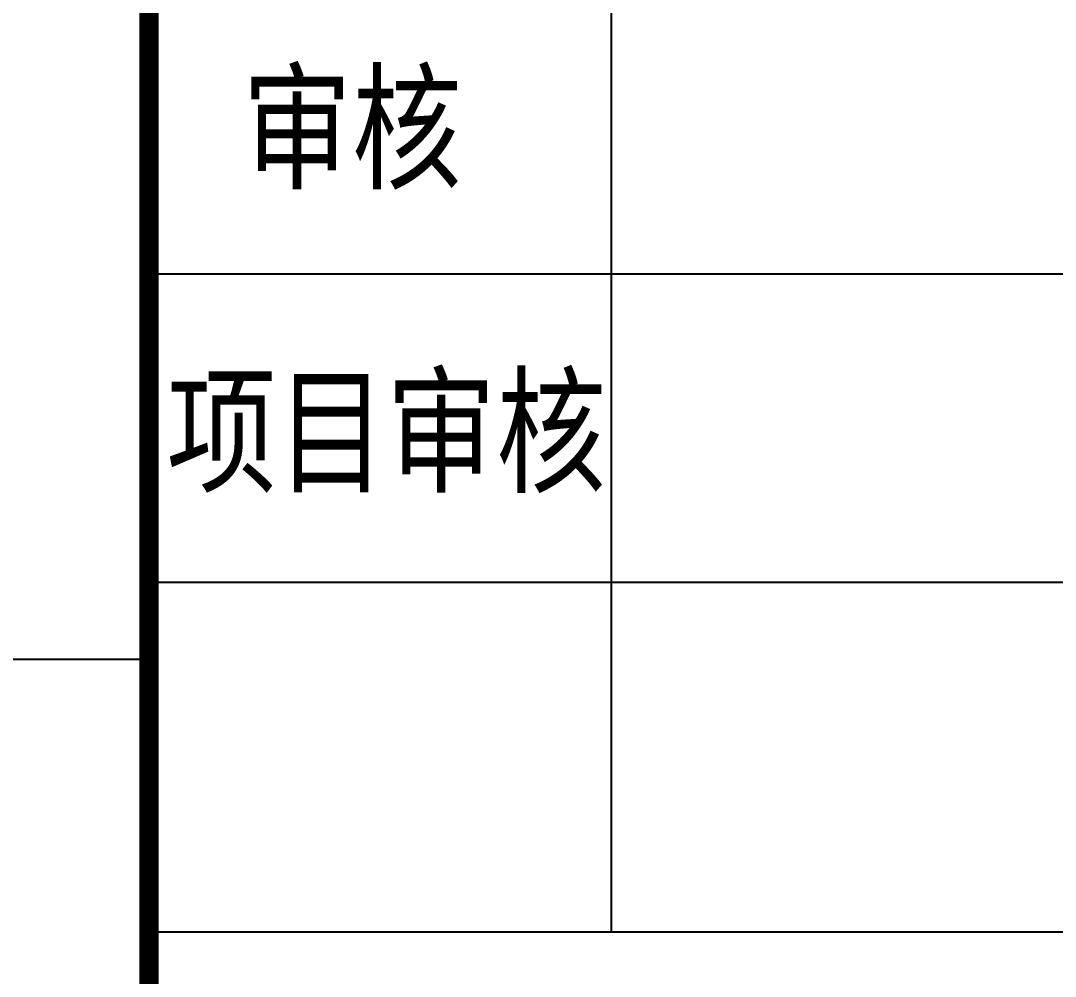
# Model space of a CAD drawing. Extents: x 24843 to 27502, y -10108 to -7552.
# Drawn here: x 27308.31 to 27335.16, y -8400.96 to -8376.18 of the extents above; entities that cross this region are included whole.
import ezdxf
from ezdxf.enums import TextEntityAlignment as Align

# ---------------------------------------------------------------- set-up
doc = ezdxf.new("R2010")
doc.units = 0
doc.layers.get('0').update_dxf_attribs({"linetype": 'CONTINUOUS'})
doc.styles.add('LYTXT', font='ascii.shx', dxfattribs={"width": 0.8, "height": 4, "bigfont": 'LYTXT.shx'})

msp = doc.modelspace()

# ---------------------------------------------------------------- linework, layer by layer
for p, q in [((27323.644, -8399.813), (27323.644, -8326.742)), ((27311.644, -8382.742), (27375.644, -8382.742)), ((27311.644, -8390.742), (27375.644, -8390.742)), ((27241.644, -8392.742), (27311.644, -8392.742)), ((27311.644, -8392.742), (27311.644, -8418.742)), ((27311.644, -8399.813), (27491.644, -8399.813))]:
    msp.add_line(p, q)
at = {"const_width": 0.5}
msp.add_lwpolyline([(27311.644, -8418.742), (27311.644, -8326.742), (27491.644, -8326.742)], dxfattribs=at)

# ---------------------------------------------------------------- texts
at = {"style": 'LYTXT'}
msp.add_text('审核', height=3, dxfattribs=at).set_placement((27314.06, -8380.561))
msp.add_text('项目审核', height=3, dxfattribs=at).set_placement((27317.802, -8386.932), align=Align.MIDDLE_CENTER)

doc.saveas('drawing.dxf')
